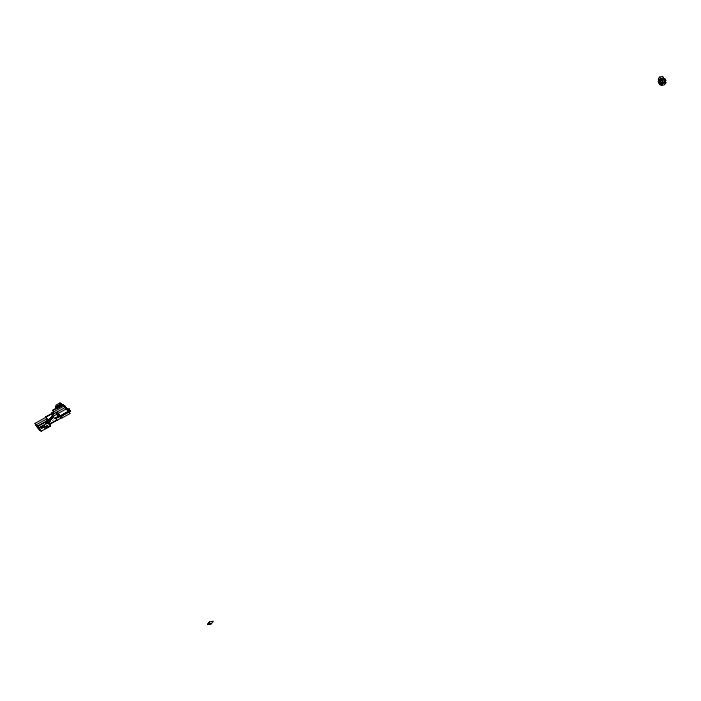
<?xml version="1.0" encoding="UTF-8"?>
<svg xmlns="http://www.w3.org/2000/svg" width="701" height="701" viewBox="0 0 701 701"><rect width="100%" height="100%" fill="white"/><g stroke="black" fill="none" stroke-linecap="round" stroke-linejoin="round"><path stroke-width="0.53" stroke-dasharray="3.5 2.63" d="M52.47 420.32L53.311 419.855L52.522 420.416"/><path stroke-width="1.05" d="M207.478 624.521L209.494 621.927L213.358 621.2L211.343 623.794L207.478 624.521L211.343 623.794M207.514 624.6L209.494 621.927M664.408 79.572L662.725 76.4L659.667 77.049L658.257 78.862L659.939 82.035M659.203 80.107L658.125 81.482L659.807 84.663L661.849 84.225M659.098 80.449L660.508 78.635L663.567 77.986M658.966 83.077L661.35 80.221L659.667 77.049M661.981 79.476L660.561 81.29L661.402 82.876L664.46 82.227L665.88 80.413L665.039 78.827L661.981 79.476L662.813 81.062L661.402 82.876M659.807 84.663L661.507 82.534M660.438 83.918L661.271 85.504L662.892 83.428L665.95 82.779L665.109 81.193M665.95 82.779L664.338 84.856L661.271 85.504M49.017 421.003L48.623 421.59L48.124 420.854L46.836 421.476L48.264 421.003M60.006 402.926L55.808 405.266L56.65 406.852L60.847 404.512L60.006 402.926L61.057 404.319M56.439 408.63L55.598 407.044L61.469 403.767L62.985 405.791M55.642 407.123L61.513 403.846M52.076 412.819L53.758 411.881L52.873 410.216L62.941 404.617L64.106 406.177M52.917 410.295L62.985 404.696M57.28 408.157L61.469 405.826M57.324 408.236L61.513 405.905M63.37 406.273L64.212 405.8L65.307 407.272M52.917 414.405L52.032 412.74L64.623 405.73L66.56 408.315M64.658 405.809L63.826 406.282L62.941 404.617M52.768 415.307L51.62 413.756L45.749 417.034L53.294 412.828M35.05 423.378L45.959 417.305L47.633 420.477L36.732 426.55L35.05 423.378L36.82 425.709M52.076 414.869L65.456 407.316L67.357 409.822L69.084 408.981L67.357 409.822M51.953 417.121L57.07 414.046L58.551 415.991L56.229 412.46L57.07 414.046M59.015 414.589L57.07 411.986L57.911 413.572L66.297 408.902L68.199 411.408L66.516 408.227M51.646 417.428L52.925 416.482L52.04 414.79L53.066 416.166M66.096 409.253L66.937 408.788L68.242 410.532M51.348 417.743L51.734 417.156L52.224 417.831C51.699 419.408 50.638 416.885 51.594 418.401M66.139 409.331L66.981 408.867M51.05 418.059C51.217 416.587 52.496 419.04 51.471 417.533M50.603 418.532L51.199 417.901M56.869 414.869L58.595 414.037M49.999 419.154L50.393 418.567L50.814 419.128M50.586 424.368L47.423 420.206L52.461 417.402L50.998 418.374M49.552 419.627L51.112 418.812M51.708 418.182L51.322 418.769L50.901 418.217M37.784 426.366L47.011 421.222L49.534 424.561L50.376 426.147L41.149 431.281L37.784 426.366L41.149 431.281M49.377 420.81C48.316 420.258 49.666 419.04 49.824 420.337L48.325 421.415L49.315 420.696M51.41 418.497L51.024 419.084L50.542 418.409M48.658 420.565L49.044 419.978L49.464 420.539M48.141 420.924C48.904 419.137 51.042 422.712 49.114 422.423M50.665 419.286L50.27 419.873L49.85 419.312M38.616 427.952L48.684 422.344L46.222 423.842C43.515 422.65 48.448 419.689 48.781 421.432L48.299 421.853M50.367 419.592L49.973 420.179L49.491 419.513M45.381 422.738L48.071 420.749M50.121 420.022L49.64 419.356L49.193 419.82L49.675 420.495L50.06 419.908M67.831 410.471L69.504 409.542L69.031 408.885M52.873 416.376L54.406 418.418L59.436 415.623M69.925 410.567L55.668 418.506L69.925 410.567L70.345 411.128L60.277 416.727L70.345 411.128M49.867 421.546L49.315 421.126M40.509 427.295L43.865 425.428L44.654 426.497L41.298 428.364L40.562 427.391L43.865 425.428M47.274 423.658L48.895 422.624L47.063 423.378M60.023 417.454L61.706 416.517M44.181 427.417L47.537 425.551L48.439 426.76L45.083 428.626L44.233 427.522L47.537 425.551M60.444 416.429L61.285 418.015L57.088 420.355L55.248 417.954M61.066 416.166L62.336 417.831L69.881 413.625L68.199 410.453M662.813 81.062L665.88 80.413M67.778 410.374L69.04 412.039M69.881 413.625L66.937 408.788M55.598 407.044L56.623 408.411M57.911 413.572L61.285 418.015M52.873 410.216L54.135 411.881M52.032 412.74L53.057 414.116M52.522 417.516L52.102 416.964M51.892 416.999L52.312 417.559M51.585 417.314L52.014 417.875M51.287 417.63L51.769 418.304M50.989 417.945L51.471 418.611M51.173 418.926L50.752 418.374M50.726 419.4L50.306 418.839M49.937 419.04L50.428 419.715M49.613 420.381L49.254 419.943M48.895 420.136L49.342 420.749M49.473 421.038L49.929 421.651M48.597 420.451L49.079 421.126M45.749 417.034L48.316 420.416M47.975 420.451L46.801 418.891L35.891 424.964L38.844 428.854M48.947 422.721L47.896 421.336M50.376 426.147L47.011 421.222M36.732 426.55L39.685 430.44M64.623 405.73L66.297 408.902M61.469 403.767L62.354 405.441M61.495 416.245L62.336 417.831M58.963 414.493L59.857 416.175M48.868 421.161L48.5 420.723M44.654 426.497L41.298 428.364M56.877 420.074L50.218 423.912L56.877 420.074"/></g></svg>
